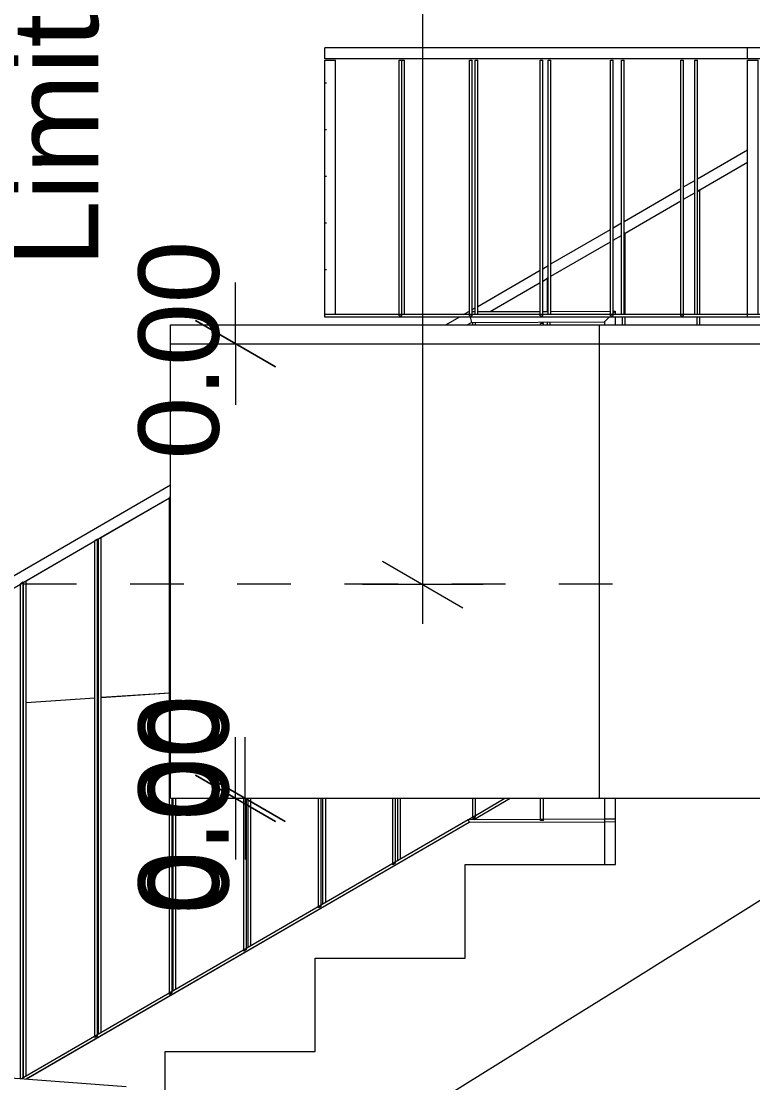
# Model space of a CAD drawing. Header units: metres. Extents: x -111189 to -108577, y -72951 to -72647.
# Drawn here: x -108826.471 to -108825.106, y -72942.913 to -72940.933 of the extents above; entities that cross this region are included whole.
import ezdxf

# ---------------------------------------------------------------- set-up
doc = ezdxf.new("R2010")
doc.units = ezdxf.units.M
doc.header["$MEASUREMENT"] = 0
doc.linetypes.add('Short_Dash_X2', pattern=[0.1, 0.03333333333333333, -0.01666666666666667, 0.03333333333333333, -0.01666666666666667])
for name, color, linetype in [('00 - TEXTO GERAL', 7, 'Continuous'), ('02 - ESTRADAS', 7, 'Continuous'), ('03 - LAJES', 7, 'Continuous'), ('04 - TECTO FALSO', 7, 'Continuous'), ('06 - ESCADAS _ GUARDAS', 7, 'Continuous'), ('06 - GUARDA_CORRIMÃO', 7, 'Continuous'), ('07 - MUROS', 7, 'Continuous'), ('12 - COTAS GERAIS', 7, 'Continuous')]:
    doc.layers.add(name, color=color, linetype=linetype)
doc.styles.add('ESTILO_GERADO_7', font='')
doc.styles.get('ESTILO_GERADO_7').set_extended_font_data('Helvetica')
doc.dimstyles.new('ESTILO_GERADO__5', dxfattribs={"dimtxt": 0.15, "dimasz": 0.114, "dimexe": 0.18, "dimexo": 0.0625, "dimgap": 0, "dimtad": 1, "dimzin": 0, "dimdsep": 46, "dimtxsty": 'ESTILO_GERADO_7', "dimblk": 'ARROWHEAD_2', "dimblk1": 'ARROWHEAD_2', "dimblk2": 'ARROWHEAD_2', "dimcen": 0.09, "dimse1": 1, "dimse2": 1, "dimclrd": 7, "dimclre": 7, "dimclrt": 7, "dimadec": 0, "dimazin": 0, "dimtfac": 1, "dimtdec": 4, "dimtmove": 0, "dimatfit": 3, "dimfxl": 1, "dimtolj": 1, "dimtzin": 0, "dimarcsym": 0})
pattern_1 = [(360, (-108649.912125519, -72941.96241785095), (0.02178365750480027, 0.04356731500960055), [0, -0.04356731500960052])]

# ---------------------------------------------------------------- blocks, each defined once
blk = doc.blocks.new('Corte Elem_1490_1', base_point=(-108649.912125519, -72941.96241785095))
at = {"layer": '06 - ESCADAS _ GUARDAS', "color": 251, "linetype": 'Continuous', "lineweight": 13}
for p, q in [((-108825.2092837598, -72941.22682743784), (-108825.1159990998, -72941.17268022535)), ((-108825.2045651818, -72941.24721361717), (-108825.1159990998, -72941.19580530991)), ((-108825.2349123238, -72941.24170357399), (-108825.2142837598, -72941.2297296949)), ((-108825.3458226966, -72941.30608165635), (-108825.2399123238, -72941.24460583105)), ((-108825.2092837598, -72941.2499525224), (-108825.2045651818, -72941.24721361717)), ((-108825.3441805741, -72941.32825356864), (-108825.2399123238, -72941.26773091561)), ((-108825.2349123238, -72941.26482865856), (-108825.2142837598, -72941.25285477946)), ((-108825.3663255478, -72941.31798256528), (-108825.3508226966, -72941.3089839134)), ((-108825.4823616333, -72941.38533587486), (-108825.3713255478, -72941.32088482233)), ((-108825.3458226966, -72941.32920674092), (-108825.3441805741, -72941.32825356864)), ((-108825.4823616333, -72941.40846095943), (-108825.3713255478, -72941.3440099069)), ((-108825.3663255478, -72941.34110764985), (-108825.3508226966, -72941.33210899797)), ((-108825.4977387718, -72941.39426155656), (-108825.4873616333, -72941.38823813193)), ((-108825.6189005701, -72941.46459009338), (-108825.5027387718, -72941.39716381361)), ((-108825.5957872967, -72941.4742990458), (-108825.5027387718, -72941.42028889818)), ((-108825.4977387718, -72941.41738664113), (-108825.4887925967, -72941.41219382119)), ((-108825.4887925967, -72941.41219382119), (-108825.4873616333, -72941.41136321648)), ((-108825.6291519957, -72941.47054054785), (-108825.6239005701, -72941.46749235044)), ((-108825.6358465779, -72941.4744264275), (-108825.6341519957, -72941.4734428049)), ((-108825.6387969821, -72941.49926407836), (-108825.6304309168, -72941.49440798395)), ((-108826.3214883203, -72941.8955332289), (-108826.1941888293, -72941.82164205972)), ((-108826.4611037126, -72941.97657318036), (-108826.3331418175, -72941.90229751781)), ((-108826.3281308824, -72941.89938891344), (-108826.3264849506, -72941.89843352999)), ((-108826.3264849506, -72941.89843352999), (-108826.3214883203, -72941.8955332289)), ((-108826.4670838706, -72941.98004437154), (-108826.4661003428, -72941.97947348146)), ((-108826.4661003428, -72941.97947348146), (-108826.4611037126, -72941.97657318036))]:
    blk.add_line(p, q, dxfattribs=at)
blk = doc.blocks.new('Corte Elem_1492_1', base_point=(-108649.912125519, -72941.96241785095))
at = {"layer": '06 - GUARDA_CORRIMÃO', "color": 251, "linetype": 'Continuous', "lineweight": 13}
for p, q in [((-108825.6358659428, -72941.47442496041), (-108825.6341519957, -72941.47441957572)), ((-108825.6291519957, -72941.47440386728), (-108825.6239005701, -72941.47438736894)), ((-108825.6189005701, -72941.4743716605), (-108825.5027387718, -72941.47400671634)), ((-108825.4977387718, -72941.4739910079), (-108825.4873616333, -72941.47395840616)), ((-108825.4823616333, -72941.47394269772), (-108825.3713255478, -72941.47359385695)), ((-108825.373702298, -72941.48491785096), (-108825.3823858256, -72941.4936287036)), ((-108825.3623858286, -72941.47356577114), (-108825.3663255478, -72941.47751788773)), ((-108825.3663255478, -72941.4735781485), (-108825.3623858286, -72941.47356577114)), ((-108825.6304529299, -72941.49440805311), (-108825.3823858256, -72941.4936287036))]:
    blk.add_line(p, q, dxfattribs=at)
blk = doc.blocks.new('Corte Elem_1501_1', base_point=(-108649.912125519, -72941.96241785095))
at = {"layer": '07 - MUROS', "color": 251, "linetype": 'Continuous', "lineweight": 13}
for p, q in [((-108826.3331308816, -72942.19550854745), (-108826.4611003429, -72942.20411898165)), ((-108826.3331308816, -72942.19569339365), (-108826.4611003429, -72942.20429255594)), ((-108826.3264849506, -72942.1950613755), (-108826.3281308824, -72942.19517212216)), ((-108826.3264849506, -72942.19524680711), (-108826.3281308824, -72942.19535740877)), ((-108826.1941778934, -72942.18615908586), (-108826.3214849505, -72942.19472495015)), ((-108826.1941778934, -72942.18635617144), (-108826.3214849505, -72942.19491082217)), ((-108826.4661003428, -72942.20445540702), (-108826.4670838706, -72942.20452158374)), ((-108826.4661003428, -72942.20462854087), (-108826.4670838706, -72942.20469463097))]:
    blk.add_line(p, q, dxfattribs=at)
blk = doc.blocks.new('Corte Elem_1512_1', base_point=(-108649.912125519, -72941.96241785095))
at = {"layer": '07 - MUROS', "color": 7, "linetype": 'Continuous', "lineweight": 13}
blk.add_line((-108828.2443502719, -72942.77098639193), (-108826.2750607567, -72942.92037211492), dxfattribs=at)
blk = doc.blocks.new('Corte Elem_1519_1', base_point=(-108649.912125519, -72941.96241785095))
at = {"layer": '03 - LAJES', "color": 7, "linetype": 'Continuous', "lineweight": 13}
for p, q in [((-108826.1921669731, -72942.38246407836), (-108826.1921669731, -72941.53426407836)), ((-108825.3921669444, -72942.38246407836), (-108825.3921669444, -72941.53426407836)), ((-108826.1921669731, -72942.38246407836), (-108825.3921670111, -72942.38246407836)), ((-108825.3921669444, -72942.38246407836), (-108821.3421667155, -72942.38246407836))]:
    blk.add_line(p, q, dxfattribs=at)
blk = doc.blocks.new('Corte Elem_1646_1', base_point=(-108649.912125519, -72941.96241785095))
at = {"layer": '04 - TECTO FALSO', "color": 7, "linetype": 'Continuous', "lineweight": 13}
for p, q in [((-108826.1921669731, -72941.53426407836), (-108826.1921669731, -72941.49926407836)), ((-108826.1921669731, -72941.49926407836), (-108825.3921670111, -72941.49926407836)), ((-108825.3921669444, -72941.49926407836), (-108821.3421667155, -72941.49926407836)), ((-108825.3921669444, -72941.53426407836), (-108825.3921669444, -72941.49926407836)), ((-108826.1921669731, -72941.53426407836), (-108825.3921670111, -72941.53426407836)), ((-108825.3921669444, -72941.53426407836), (-108821.3421667155, -72941.53426407836))]:
    blk.add_line(p, q, dxfattribs=at)
blk = doc.blocks.new('Corte Elem_1677_1', base_point=(-108649.912125519, -72941.96241785095))
at = {"layer": '06 - ESCADAS _ GUARDAS', "color": 251, "linetype": 'Continuous', "lineweight": 13}
for p, q in [((-108825.3621671555, -72942.5060542146), (-108825.3621671555, -72942.38246407836)), ((-108824.8021671555, -72942.39264091704), (-108824.8955004889, -72942.45082273522)), ((-108824.8021671555, -72942.39264091704), (-108824.8021671555, -72942.38246393228)), ((-108824.8955004889, -72942.45082273522), (-108824.9888338222, -72942.5090045534)), ((-108825.6421671555, -72942.5060542146), (-108825.3621671555, -72942.5060542146)), ((-108825.6421671555, -72942.68059966914), (-108825.6421671555, -72942.5060542146)), ((-108824.9888338222, -72942.5090045534), (-108825.0821671555, -72942.56718637158)), ((-108825.0821671555, -72942.56718637158), (-108825.1755004889, -72942.62536818977)), ((-108825.1755004889, -72942.62536818977), (-108825.2688338222, -72942.68355000795)), ((-108825.9221671555, -72942.68059966914), (-108825.6421671555, -72942.68059966914)), ((-108825.9221671555, -72942.85514512369), (-108825.9221671555, -72942.68059966914)), ((-108825.2688338222, -72942.68355000795), (-108825.3621671555, -72942.74173182613)), ((-108825.3621671555, -72942.74173182613), (-108825.4555004889, -72942.79991364431)), ((-108825.4555004889, -72942.79991364431), (-108825.5488338222, -72942.85809546249)), ((-108826.2021671555, -72942.85514512369), (-108825.9221671555, -72942.85514512369)), ((-108826.2021671555, -72943.02969057823), (-108826.2021671555, -72942.85514512369)), ((-108825.5488338222, -72942.85809546249), (-108825.6421671555, -72942.91627728067)), ((-108825.6421671555, -72942.91627728067), (-108825.7355004889, -72942.97445909886)), ((-108825.7355004889, -72942.97445909886), (-108825.8288338222, -72943.03264091704)), ((-108826.2750607567, -72943.02969057823), (-108826.2021671555, -72943.02969057823)), ((-108825.8288338222, -72943.03264091704), (-108825.9221671555, -72943.09082273522)), ((-108825.9221671555, -72943.09082273522), (-108826.0155004889, -72943.1490045534)), ((-108826.0155004889, -72943.1490045534), (-108826.1088338222, -72943.20718637158)), ((-108826.1088338222, -72943.20718637158), (-108826.2021671555, -72943.26536818976)), ((-108826.2021671555, -72943.26536818976), (-108826.2750607567, -72943.3108083567))]:
    blk.add_line(p, q, dxfattribs=at)
blk = doc.blocks.new('Corte Elem_1679_1', base_point=(-108649.912125519, -72941.96241785095))
at = {"layer": '06 - ESCADAS _ GUARDAS', "color": 251, "linetype": 'Continuous', "lineweight": 13}
for p, q in [((-108825.6265063994, -72942.4218955433), (-108825.5585739865, -72942.38246407836)), ((-108825.623407989, -72942.41431579547), (-108825.5685339436, -72942.38246407836)), ((-108825.6365212321, -72942.42192739592), (-108825.628407989, -72942.41721805252)), ((-108825.628407989, -72942.41721805252), (-108825.623407989, -72942.41431579547)), ((-108826.4609827293, -72942.90626850646), (-108825.6351673044, -72942.42692277784))]:
    blk.add_line(p, q, dxfattribs=at)
blk = doc.blocks.new('Corte Elem_1693_1', base_point=(-108649.912125519, -72941.96241785095))
at = {"layer": '06 - ESCADAS _ GUARDAS', "color": 251, "linetype": 'Continuous', "lineweight": 13}
for p, q in [((-108826.4661003428, -72942.9034387028), (-108826.4661003428, -72941.97947348146)), ((-108826.4611003429, -72942.90053644574), (-108826.4611003429, -72941.9765712244))]:
    blk.add_line(p, q, dxfattribs=at)
blk = doc.blocks.new('Corte Elem_1694_1', base_point=(-108649.912125519, -72941.96241785095))
at = {"layer": '06 - ESCADAS _ GUARDAS', "color": 251, "linetype": 'Continuous', "lineweight": 13}
for p, q in [((-108826.3264849506, -72942.82239875132), (-108826.3264849506, -72941.89843352999)), ((-108826.3214849505, -72942.81949649427), (-108826.3214849505, -72941.89553127294))]:
    blk.add_line(p, q, dxfattribs=at)
blk = doc.blocks.new('Corte Elem_1695_1', base_point=(-108649.912125519, -72941.96241785095))
at = {"layer": '06 - ESCADAS _ GUARDAS', "color": 251, "linetype": 'Continuous', "lineweight": 13}
for p, q in [((-108826.1868695582, -72942.74135879986), (-108826.1868695582, -72942.38246407836)), ((-108826.1818695582, -72942.73845654281), (-108826.1818695582, -72942.38246407836))]:
    blk.add_line(p, q, dxfattribs=at)
blk = doc.blocks.new('Corte Elem_1696_1', base_point=(-108649.912125519, -72941.96241785095))
at = {"layer": '06 - ESCADAS _ GUARDAS', "color": 251, "linetype": 'Continuous', "lineweight": 13}
for p, q in [((-108826.0472541659, -72942.66031884839), (-108826.0472541659, -72942.38246407836)), ((-108826.0422541659, -72942.65741659133), (-108826.0422541659, -72942.38246407836))]:
    blk.add_line(p, q, dxfattribs=at)
blk = doc.blocks.new('Corte Elem_1697_1', base_point=(-108649.912125519, -72941.96241785095))
at = {"layer": '06 - ESCADAS _ GUARDAS', "color": 251, "linetype": 'Continuous', "lineweight": 13}
for p, q in [((-108825.9076387736, -72942.57927889693), (-108825.9076387736, -72942.38246407836)), ((-108825.9026387736, -72942.57637663987), (-108825.9026387736, -72942.38246407836))]:
    blk.add_line(p, q, dxfattribs=at)
blk = doc.blocks.new('Corte Elem_1698_1', base_point=(-108649.912125519, -72941.96241785095))
at = {"layer": '06 - ESCADAS _ GUARDAS', "color": 251, "linetype": 'Continuous', "lineweight": 13}
for p, q in [((-108825.7680233813, -72942.49823894545), (-108825.7680233813, -72942.38246407836)), ((-108825.7630233813, -72942.4953366884), (-108825.7630233813, -72942.38246407836))]:
    blk.add_line(p, q, dxfattribs=at)
blk = doc.blocks.new('Corte Elem_1699_1', base_point=(-108649.912125519, -72941.96241785095))
at = {"layer": '06 - ESCADAS _ GUARDAS', "color": 251, "linetype": 'Continuous', "lineweight": 13}
for p, q in [((-108825.628407989, -72941.49926407836), (-108825.628407989, -72941.49440162854)), ((-108825.623407989, -72941.49926407836), (-108825.623407989, -72941.4943859201)), ((-108825.628407989, -72942.41721805252), (-108825.628407989, -72942.38246407836)), ((-108825.623407989, -72942.41431579547), (-108825.623407989, -72942.38246407836)), ((-108825.628407989, -72942.42010868822), (-108825.623407989, -72942.41720643117)), ((-108825.628407989, -72942.42010868822), (-108825.628407989, -72942.41721805252)), ((-108825.623407989, -72942.41720643117), (-108825.623407989, -72942.41431579547))]:
    blk.add_line(p, q, dxfattribs=at)
blk = doc.blocks.new('Corte Elem_1700_1', base_point=(-108649.912125519, -72941.96241785095))
at = {"layer": '06 - ESCADAS _ GUARDAS', "color": 251, "linetype": 'Continuous', "lineweight": 13}
for p, q in [((-108825.4887925967, -72941.41156873677), (-108825.4873616333, -72941.41073813206)), ((-108825.4887925967, -72941.41219382119), (-108825.4887925967, -72941.41156873677)), ((-108825.4887925967, -72941.4739629018), (-108825.4887925967, -72941.41219382119)), ((-108825.4887925967, -72941.49926407836), (-108825.4887925967, -72941.49396300051)), ((-108825.4837925967, -72941.49926407836), (-108825.4837925967, -72941.49394729207))]:
    blk.add_line(p, q, dxfattribs=at)
blk = doc.blocks.new('Corte Elem_1701_1', base_point=(-108649.912125519, -72941.96241785095))
at = {"layer": '06 - ESCADAS _ GUARDAS', "color": 251, "linetype": 'Continuous', "lineweight": 13}
for p, q in [((-108825.3458226966, -72941.3285816565), (-108825.3441772044, -72941.32762652826)), ((-108825.3441772044, -72941.32825161268), (-108825.3441772044, -72941.32762652826)), ((-108825.3441772044, -72941.47991785096), (-108825.3441772044, -72941.32825161268)), ((-108825.3491772044, -72941.49926407836), (-108825.3491772044, -72941.48491785096)), ((-108825.3441772044, -72941.49926407836), (-108825.3441772044, -72941.48491785096))]:
    blk.add_line(p, q, dxfattribs=at)
blk = doc.blocks.new('Corte Elem_1702_1', base_point=(-108649.912125519, -72941.96241785095))
at = {"layer": '06 - ESCADAS _ GUARDAS', "color": 251, "linetype": 'Continuous', "lineweight": 13}
for p, q in [((-108825.2092837598, -72941.249327438), (-108825.2045618121, -72941.2465865768)), ((-108825.2045618121, -72941.2472116612), (-108825.2045618121, -72941.2465865768)), ((-108825.2045618121, -72941.47991785096), (-108825.2045618121, -72941.2472116612)), ((-108825.2095618121, -72941.49926407836), (-108825.2095618121, -72941.48491785096)), ((-108825.2045618121, -72941.49926407836), (-108825.2045618121, -72941.48491785096))]:
    blk.add_line(p, q, dxfattribs=at)
blk = doc.blocks.new('Corte Elem_1714_1', base_point=(-108649.912125519, -72941.96241785095))
at = {"layer": '06 - GUARDA_CORRIMÃO', "color": 251, "linetype": 'Continuous', "lineweight": 13}
for p, q in [((-108825.6786587007, -72941.49926407836), (-108825.6539430619, -72941.48491785096)), ((-108825.6453400204, -72941.47991785096), (-108825.6453290765, -72941.47991149854)), ((-108825.6453290765, -72941.47991785096), (-108825.6358659406, -72941.47442496041)), ((-108825.6358659406, -72941.47442496041), (-108825.6343780284, -72941.47991785096)), ((-108825.6330236302, -72941.48491785096), (-108825.6304529277, -72941.49440805311)), ((-108825.6786696446, -72941.49926407836), (-108825.6786587007, -72941.49925772594)), ((-108825.6388188738, -72941.49926407836), (-108825.6304529277, -72941.49440805311)), ((-108827.7201607643, -72942.68425683156), (-108826.1921669731, -72941.79733067959)), ((-108826.3281308824, -72941.89937620626), (-108826.1941745237, -72941.82162104886)), ((-108826.1941745237, -72941.82162104886), (-108826.1921669731, -72941.82045576329)), ((-108826.4670838706, -72941.98003166434), (-108826.3331275119, -72941.90227650692)), ((-108826.3331275119, -72941.90227650692), (-108826.3281308824, -72941.89937620626)), ((-108826.4720805001, -72941.98293196499), (-108826.4670838706, -72941.98003166434)), ((-108826.6060368588, -72942.0606871224), (-108826.4720805001, -72941.98293196499)), ((-108826.6110334884, -72942.06358742306), (-108826.6060368588, -72942.0606871224)), ((-108826.7449898471, -72942.14134258046), (-108826.6110334884, -72942.06358742306)), ((-108826.8839428353, -72942.22199803854), (-108826.7499864766, -72942.14424288113)), ((-108826.7499864766, -72942.14424288113), (-108826.7449898471, -72942.14134258046)), ((-108827.0228958235, -72942.3026534966), (-108826.8889394648, -72942.22489833919)), ((-108826.8889394648, -72942.22489833919), (-108826.8839428353, -72942.22199803854)), ((-108827.1618488118, -72942.38330895467), (-108827.0278924531, -72942.30555379727)), ((-108827.0278924531, -72942.30555379727), (-108827.0228958235, -72942.3026534966)), ((-108827.3008018, -72942.46396441273), (-108827.1668454413, -72942.38620925533)), ((-108827.1668454413, -72942.38620925533), (-108827.1618488118, -72942.38330895467)), ((-108827.4397547882, -72942.54461987081), (-108827.3057984295, -72942.4668647134)), ((-108827.3057984295, -72942.4668647134), (-108827.3008018, -72942.46396441273)), ((-108827.5787077765, -72942.62527532887), (-108827.4447514177, -72942.54752017146)), ((-108827.4447514177, -72942.54752017146), (-108827.4397547882, -72942.54461987081)), ((-108827.7001607673, -72942.69577288876), (-108827.583704406, -72942.62817562954)), ((-108827.583704406, -72942.62817562954), (-108827.5787077765, -72942.62527532887)), ((-108827.7201607643, -72942.68425683156), (-108827.7001607673, -72942.69577288876))]:
    blk.add_line(p, q, dxfattribs=at)
blk = doc.blocks.new('Corte Elem_1715_1', base_point=(-108649.912125519, -72941.96241785095))
at = {"layer": '06 - GUARDA_CORRIMÃO', "color": 251, "linetype": 'Continuous', "lineweight": 13}
for p, q in [((-108825.3623858286, -72941.47356577114), (-108825.3623858286, -72941.47991785096)), ((-108825.3623858286, -72941.48491785096), (-108825.3623858286, -72941.49926407836)), ((-108825.3823967699, -72941.4936287036), (-108825.3823967699, -72941.49926407836)), ((-108825.3823858256, -72941.4936287036), (-108825.3823858256, -72941.49926407836)), ((-108825.3823967699, -72942.38246407836), (-108825.3823967699, -72942.42112862694)), ((-108825.3823858256, -72942.38246407836), (-108825.3823858256, -72942.5060542146)), ((-108825.3623858286, -72942.38246407836), (-108825.3623858286, -72942.42106578348)), ((-108825.3823967699, -72942.42612865161), (-108825.3823967699, -72942.5060542146)), ((-108825.3623858286, -72942.42606564023), (-108825.3623858286, -72942.5060542146))]:
    blk.add_line(p, q, dxfattribs=at)
blk = doc.blocks.new('Corte Elem_1716_1', base_point=(-108649.912125519, -72941.96241785095))
at = {"layer": '06 - GUARDA_CORRIMÃO', "color": 251, "linetype": 'Continuous', "lineweight": 13}
for p, q in [((-108826.4698108523, -72942.90559882557), (-108825.6365425672, -72942.42192707382)), ((-108826.4610020897, -72942.9062670378), (-108825.635189314, -72942.426922847)), ((-108825.6365425672, -72942.42192707382), (-108825.635189314, -72942.426922847))]:
    blk.add_line(p, q, dxfattribs=at)
blk = doc.blocks.new('Corte Elem_1732_1', base_point=(-108649.912125519, -72941.96241785095))
at = {"layer": '06 - GUARDA_CORRIMÃO', "color": 251, "linetype": 'Continuous', "lineweight": 13}
for p, q in [((-108826.4670838706, -72941.97940658034), (-108826.4720838699, -72941.9823088374)), ((-108826.4720838699, -72942.90542639974), (-108826.4720838699, -72941.9823088374)), ((-108826.4670838706, -72941.98003166434), (-108826.4670838706, -72941.97940658034)), ((-108826.4670838706, -72942.90401594518), (-108826.4670838706, -72941.98003166434)), ((-108826.4720948133, -72942.9054255696), (-108826.4720948133, -72941.9829402731)), ((-108826.4670838706, -72942.90580568806), (-108826.4670838706, -72942.90401594518))]:
    blk.add_line(p, q, dxfattribs=at)
blk = doc.blocks.new('Corte Elem_1733_1', base_point=(-108649.912125519, -72941.96241785095))
at = {"layer": '06 - GUARDA_CORRIMÃO', "color": 251, "linetype": 'Continuous', "lineweight": 13}
for p, q in [((-108826.3331418251, -72942.82626274355), (-108826.3331418251, -72941.90228481503)), ((-108826.3281308824, -72941.89875112227), (-108826.3331308816, -72941.90165337932)), ((-108826.3331308816, -72942.82915337932), (-108826.3331308816, -72941.90165337932)), ((-108826.3281308824, -72941.89937620626), (-108826.3281308824, -72941.89875112227)), ((-108826.3281308824, -72942.8233604871), (-108826.3281308824, -72941.89937620626)), ((-108826.3281308824, -72942.82625112227), (-108826.3331308816, -72942.82915337932)), ((-108826.3281308824, -72942.82625112227), (-108826.3281308824, -72942.8233604871))]:
    blk.add_line(p, q, dxfattribs=at)
blk = doc.blocks.new('Corte Elem_1735_1', base_point=(-108649.912125519, -72941.96241785095))
at = {"layer": '06 - GUARDA_CORRIMÃO', "color": 251, "linetype": 'Continuous', "lineweight": 13}
for p, q in [((-108826.1941888369, -72942.74560728547), (-108826.1941888369, -72941.82162935697)), ((-108826.1921669731, -72941.81983067954), (-108826.1941778934, -72941.82099792124)), ((-108826.1941778934, -72942.74849792125), (-108826.1941778934, -72941.82099792124)), ((-108826.1891778941, -72942.74270502904), (-108826.1891778941, -72942.38246407836)), ((-108826.1891778941, -72942.7455956642), (-108826.1941778934, -72942.74849792125)), ((-108826.1891778941, -72942.7455956642), (-108826.1891778941, -72942.74270502904))]:
    blk.add_line(p, q, dxfattribs=at)
blk = doc.blocks.new('Corte Elem_1736_1', base_point=(-108649.912125519, -72941.96241785095))
at = {"layer": '06 - GUARDA_CORRIMÃO', "color": 251, "linetype": 'Continuous', "lineweight": 13}
for p, q in [((-108826.0552358486, -72942.66495182738), (-108826.0552358486, -72942.38246407836)), ((-108826.0552249052, -72942.66784246317), (-108826.0552249052, -72942.38246407836)), ((-108826.0502249059, -72942.66204957098), (-108826.0502249059, -72942.38246407836)), ((-108826.0502249059, -72942.66494020612), (-108826.0552249052, -72942.66784246317)), ((-108826.0502249059, -72942.66494020612), (-108826.0502249059, -72942.66204957098))]:
    blk.add_line(p, q, dxfattribs=at)
blk = doc.blocks.new('Corte Elem_1737_1', base_point=(-108649.912125519, -72941.96241785095))
at = {"layer": '06 - GUARDA_CORRIMÃO', "color": 251, "linetype": 'Continuous', "lineweight": 13}
for p, q in [((-108825.9162828604, -72942.5842963693), (-108825.9162828604, -72942.38246407836)), ((-108825.9162719169, -72942.58718700509), (-108825.9162719169, -72942.38246407836)), ((-108825.9112719177, -72942.58139411292), (-108825.9112719177, -72942.38246407836)), ((-108825.9112719177, -72942.58428474804), (-108825.9162719169, -72942.58718700509)), ((-108825.9112719177, -72942.58428474804), (-108825.9112719177, -72942.58139411292))]:
    blk.add_line(p, q, dxfattribs=at)
blk = doc.blocks.new('Corte Elem_1738_1', base_point=(-108649.912125519, -72941.96241785095))
at = {"layer": '06 - GUARDA_CORRIMÃO', "color": 251, "linetype": 'Continuous', "lineweight": 13}
for p, q in [((-108825.7773298722, -72942.5036409112), (-108825.7773298722, -72942.38246407836)), ((-108825.7773189287, -72942.50653154701), (-108825.7773189287, -72942.38246407836)), ((-108825.7723189295, -72942.50073865484), (-108825.7723189295, -72942.38246407836)), ((-108825.7723189295, -72942.50362928996), (-108825.7773189287, -72942.50653154701)), ((-108825.7723189295, -72942.50362928996), (-108825.7723189295, -72942.50073865484))]:
    blk.add_line(p, q, dxfattribs=at)
blk = doc.blocks.new('Corte Elem_1739_1', base_point=(-108649.912125519, -72941.96241785095))
at = {"layer": '06 - GUARDA_CORRIMÃO', "color": 251, "linetype": 'Continuous', "lineweight": 13}
for p, q in [((-108825.6365425694, -72942.42192707382), (-108825.5016258852, -72942.42150320766)), ((-108825.6351893162, -72942.426922847), (-108825.3823858256, -72942.42612861724)), ((-108825.5016258852, -72942.42150320766), (-108825.496625886, -72942.42148749922)), ((-108825.496625886, -72942.42148749922), (-108825.3823858256, -72942.42112859256)), ((-108825.3823858256, -72942.42112859256), (-108825.3623936828, -72942.42106578348)), ((-108825.3823858256, -72942.42612861724), (-108825.3623779744, -72942.4260657588)), ((-108825.3623936828, -72942.42106578348), (-108825.3623858286, -72942.42356577114)), ((-108825.3623858286, -72942.42356577114), (-108825.3623779744, -72942.4260657588))]:
    blk.add_line(p, q, dxfattribs=at)
blk = doc.blocks.new('Corte Elem_1740_1', base_point=(-108649.912125519, -72941.96241785095))
at = {"layer": '06 - GUARDA_CORRIMÃO', "color": 251, "linetype": 'Continuous', "lineweight": 13}
for p, q in [((-108825.5016368296, -72941.49926407836), (-108825.5016368296, -72941.49650322)), ((-108825.496625886, -72941.49648751155), (-108825.5016258852, -72941.49650322)), ((-108825.5016258852, -72941.49926407836), (-108825.5016258852, -72941.49650322)), ((-108825.496625886, -72941.49926407836), (-108825.496625886, -72941.49648751155)), ((-108825.5016368296, -72942.42150324205), (-108825.5016368296, -72942.38246407836)), ((-108825.5016258852, -72942.42400321999), (-108825.5016258852, -72942.38246407836)), ((-108825.496625886, -72942.42148749922), (-108825.496625886, -72942.38246407836)), ((-108825.496625886, -72942.42398751156), (-108825.5016258852, -72942.42400321999)), ((-108825.496625886, -72942.42398751156), (-108825.496625886, -72942.42148749922))]:
    blk.add_line(p, q, dxfattribs=at)
blk = doc.blocks.new('Corte Elem_1759_1', base_point=(-108649.912125519, -72941.96241785095))
at = {"layer": '06 - ESCADAS _ GUARDAS', "color": 7, "linetype": 'Continuous', "lineweight": 13}
for p, q in [((-108825.1159990998, -72941.00241785095), (-108825.1159990998, -72940.98241785096)), ((-108824.9921671833, -72940.98241785096), (-108825.1159990998, -72940.98241785096)), ((-108824.9921671833, -72941.00241785095), (-108825.1159990998, -72941.00241785095))]:
    blk.add_line(p, q, dxfattribs=at)
blk = doc.blocks.new('Corte Elem_1760_1', base_point=(-108649.912125519, -72941.96241785095))
at = {"layer": '06 - ESCADAS _ GUARDAS', "color": 7, "linetype": 'Continuous', "lineweight": 13}
for p, q in [((-108825.1159990998, -72941.48491785096), (-108825.1159990998, -72941.47991785096)), ((-108824.9921671833, -72941.47991785096), (-108825.1159990998, -72941.47991785096)), ((-108824.9921671833, -72941.48491785096), (-108825.1159990998, -72941.48491785096))]:
    blk.add_line(p, q, dxfattribs=at)
blk = doc.blocks.new('Corte Elem_1761_1', base_point=(-108649.912125519, -72941.96241785095))
at = {"layer": '06 - ESCADAS _ GUARDAS', "color": 7, "linetype": 'Continuous', "lineweight": 13}
for p, q in [((-108825.9044784437, -72941.00241785095), (-108825.9044784437, -72940.98241785096)), ((-108825.1159990998, -72940.98241785096), (-108825.9044784437, -72940.98241785096)), ((-108825.1159990998, -72941.00241785095), (-108825.9044784437, -72941.00241785095))]:
    blk.add_line(p, q, dxfattribs=at)
blk = doc.blocks.new('Corte Elem_1762_1', base_point=(-108649.912125519, -72941.96241785095))
at = {"layer": '06 - ESCADAS _ GUARDAS', "linetype": 'Continuous', "lineweight": 13}
h = blk.add_hatch(dxfattribs=at)
h.set_pattern_fill('DOTS_0001', color=251, style=0, pattern_type=2)
h.set_pattern_definition(pattern_1)
h.paths.add_polyline_path([(-108825.7655652266, -72941.48241786096), (-108825.7605652194, -72941.48241786059), (-108825.7605652194, -72941.47991785113), (-108825.7655652266, -72941.4799178515)])
h = blk.add_hatch(dxfattribs=at)
h.set_pattern_fill('DOTS_0001', color=251, style=0, pattern_type=2)
h.set_pattern_definition(pattern_1)
h.paths.add_polyline_path([(-108825.6341519908, -72941.47991785395), (-108825.6341519908, -72941.48241785166), (-108825.6291519954, -72941.48241786072), (-108825.6291519954, -72941.47991785126)])
h = blk.add_hatch(dxfattribs=at)
h.set_pattern_fill('DOTS_0001', color=251, style=0, pattern_type=2)
h.set_pattern_definition(pattern_1)
h.paths.add_polyline_path([(-108825.5027387786, -72941.47991785177), (-108825.5027387786, -72941.48241786123), (-108825.4977387715, -72941.48241784911), (-108825.4977387715, -72941.4799178514)])
h = blk.add_hatch(dxfattribs=at)
h.set_pattern_fill('DOTS_0001', color=251, style=0, pattern_type=2)
h.set_pattern_definition(pattern_1)
h.paths.add_polyline_path([(-108825.3713255429, -72941.47991785423), (-108825.3713255429, -72941.48241785193), (-108825.3663255475, -72941.482417861), (-108825.3663255475, -72941.47991785154)])
at = {"layer": '06 - ESCADAS _ GUARDAS', "color": 7, "linetype": 'Continuous', "lineweight": 13}
for p, q in [((-108825.9044784437, -72941.48491785096), (-108825.9044784437, -72941.47991785096)), ((-108825.7655652197, -72941.47991785096), (-108825.9044784437, -72941.47991785096)), ((-108825.1159990998, -72941.48491785096), (-108825.9044784437, -72941.48491785096)), ((-108825.7605652197, -72941.47991785096), (-108825.7655652197, -72941.47991785096)), ((-108825.6341519957, -72941.47991785096), (-108825.7605652197, -72941.47991785096)), ((-108825.6291519957, -72941.47991785096), (-108825.6341519957, -72941.47991785096)), ((-108825.5027387718, -72941.47991785096), (-108825.6291519957, -72941.47991785096)), ((-108825.4977387718, -72941.47991785096), (-108825.5027387718, -72941.47991785096)), ((-108825.3713255478, -72941.47991785096), (-108825.4977387718, -72941.47991785096)), ((-108825.3663255478, -72941.47991785096), (-108825.3713255478, -72941.47991785096)), ((-108825.2399123238, -72941.47991785096), (-108825.3663255478, -72941.47991785096)), ((-108825.2349123238, -72941.47991785096), (-108825.2399123238, -72941.47991785096)), ((-108825.1159990998, -72941.47991785096), (-108825.2349123238, -72941.47991785096))]:
    blk.add_line(p, q, dxfattribs=at)
blk = doc.blocks.new('Corte Elem_1790_1', base_point=(-108649.912125519, -72941.96241785095))
at = {"layer": '06 - ESCADAS _ GUARDAS', "linetype": 'Continuous', "lineweight": 13}
h = blk.add_hatch(dxfattribs=at)
h.set_pattern_fill('DOTS_0001', color=251, style=0, pattern_type=2)
h.set_pattern_definition(pattern_1)
h.paths.add_polyline_path([(-108825.1137333128, -72941.0049178604), (-108825.0959990894, -72941.02448541785), (-108825.0959990965, -72941.0049178516)])
at = {"layer": '06 - ESCADAS _ GUARDAS', "color": 7, "linetype": 'Continuous', "lineweight": 13}
for p, q in [((-108825.1159990998, -72941.00491785095), (-108825.0959990998, -72941.00491785095)), ((-108825.1159990998, -72941.47991785096), (-108825.1159990998, -72941.00491785095)), ((-108825.0959990998, -72941.47991785096), (-108825.0959990998, -72941.00491785095))]:
    blk.add_line(p, q, dxfattribs=at)
blk = doc.blocks.new('Corte Elem_1791_1', base_point=(-108649.912125519, -72941.96241785095))
at = {"layer": '06 - ESCADAS _ GUARDAS', "linetype": 'Continuous', "lineweight": 13}
h = blk.add_hatch(dxfattribs=at)
h.set_pattern_fill('DOTS_0001', color=251, style=0, pattern_type=2)
h.set_pattern_definition(pattern_1)
h.paths.add_polyline_path([(-108825.2399123238, -72941.48241785096), (-108825.2349123227, -72941.4824178509), (-108825.2349123227, -72941.00941288467), (-108825.2399123238, -72941.0139444238)])
blk = doc.blocks.new('Corte Elem_1792_1', base_point=(-108649.912125519, -72941.96241785095))
at = {"layer": '06 - ESCADAS _ GUARDAS', "color": 7, "linetype": 'Continuous', "lineweight": 13}
for p, q in [((-108825.2399123238, -72941.00491785095), (-108825.2349123238, -72941.00491785095)), ((-108825.2399123238, -72941.47991785096), (-108825.2399123238, -72941.00491785095)), ((-108825.2349123238, -72941.47991785096), (-108825.2349123238, -72941.00491785095)), ((-108825.2399123238, -72941.48241785096), (-108825.2399123238, -72941.47991785096)), ((-108825.2399123238, -72941.48241785096), (-108825.2349123238, -72941.48241785096)), ((-108825.2349123238, -72941.48241785096), (-108825.2349123238, -72941.47991785096))]:
    blk.add_line(p, q, dxfattribs=at)
blk = doc.blocks.new('Corte Elem_1793_1', base_point=(-108649.912125519, -72941.96241785095))
at = {"layer": '06 - ESCADAS _ GUARDAS', "color": 7, "linetype": 'Continuous', "lineweight": 13}
for p, q in [((-108825.3713255478, -72941.00491785095), (-108825.3663255478, -72941.00491785095)), ((-108825.3713255478, -72941.47991785096), (-108825.3713255478, -72941.00491785095)), ((-108825.3663255478, -72941.47991785096), (-108825.3663255478, -72941.00491785095)), ((-108825.3713255478, -72941.48241785096), (-108825.3713255478, -72941.47991785096)), ((-108825.3713255478, -72941.48241785096), (-108825.3663255478, -72941.48241785096)), ((-108825.3663255478, -72941.48241785096), (-108825.3663255478, -72941.47991785096))]:
    blk.add_line(p, q, dxfattribs=at)
blk = doc.blocks.new('Corte Elem_1794_1', base_point=(-108649.912125519, -72941.96241785095))
at = {"layer": '06 - ESCADAS _ GUARDAS', "color": 7, "linetype": 'Continuous', "lineweight": 13}
for p, q in [((-108825.5027387718, -72941.00491785095), (-108825.4977387718, -72941.00491785095)), ((-108825.5027387718, -72941.47991785096), (-108825.5027387718, -72941.00491785095)), ((-108825.4977387718, -72941.47991785096), (-108825.4977387718, -72941.00491785095)), ((-108825.5027387718, -72941.48241785096), (-108825.5027387718, -72941.47991785096)), ((-108825.5027387718, -72941.48241785096), (-108825.4977387718, -72941.48241785096)), ((-108825.4977387718, -72941.48241785096), (-108825.4977387718, -72941.47991785096))]:
    blk.add_line(p, q, dxfattribs=at)
blk = doc.blocks.new('Corte Elem_1795_1', base_point=(-108649.912125519, -72941.96241785095))
at = {"layer": '06 - ESCADAS _ GUARDAS', "linetype": 'Continuous', "lineweight": 13}
h = blk.add_hatch(dxfattribs=at)
h.set_pattern_fill('DOTS_0001', color=251, style=0, pattern_type=2)
h.set_pattern_definition(pattern_1)
h.paths.add_polyline_path([(-108825.6341519995, -72941.00491784705), (-108825.6341519995, -72941.47991784594), (-108825.629151997, -72941.47991784594), (-108825.629151997, -72941.00491784705)])
at = {"layer": '06 - ESCADAS _ GUARDAS', "color": 7, "linetype": 'Continuous', "lineweight": 13}
for p, q in [((-108825.6341519957, -72941.00491785095), (-108825.6291519957, -72941.00491785095)), ((-108825.6341519957, -72941.47991785096), (-108825.6341519957, -72941.00491785095)), ((-108825.6291519957, -72941.47991785096), (-108825.6291519957, -72941.00491785095)), ((-108825.6341519957, -72941.48241785096), (-108825.6341519957, -72941.47991785096)), ((-108825.6341519957, -72941.48241785096), (-108825.6291519957, -72941.48241785096)), ((-108825.6291519957, -72941.48241785096), (-108825.6291519957, -72941.47991785096))]:
    blk.add_line(p, q, dxfattribs=at)
blk = doc.blocks.new('Corte Elem_1796_1', base_point=(-108649.912125519, -72941.96241785095))
at = {"layer": '06 - ESCADAS _ GUARDAS', "color": 7, "linetype": 'Continuous', "lineweight": 13}
for p, q in [((-108825.7655652197, -72941.00491785095), (-108825.7605652197, -72941.00491785095)), ((-108825.7655652197, -72941.47991785096), (-108825.7655652197, -72941.00491785095)), ((-108825.7605652197, -72941.47991785096), (-108825.7605652197, -72941.00491785095)), ((-108825.7655652197, -72941.48241785096), (-108825.7655652197, -72941.47991785096)), ((-108825.7655652197, -72941.48241785096), (-108825.7605652197, -72941.48241785096)), ((-108825.7605652197, -72941.48241785096), (-108825.7605652197, -72941.47991785096))]:
    blk.add_line(p, q, dxfattribs=at)
blk = doc.blocks.new('Corte Elem_1797_1', base_point=(-108649.912125519, -72941.96241785095))
at = {"layer": '06 - ESCADAS _ GUARDAS', "linetype": 'Continuous', "lineweight": 13}
h = blk.add_hatch(dxfattribs=at)
h.set_pattern_fill('DOTS_0001', color=251, style=0, pattern_type=2)
h.set_pattern_definition(pattern_1)
h.paths.add_polyline_path([(-108825.8844784419, -72941.00491784705), (-108825.9044784437, -72941.00491784705), (-108825.9044784437, -72941.47991784594), (-108825.8844784419, -72941.47991784594)])
at = {"layer": '06 - ESCADAS _ GUARDAS', "color": 7, "linetype": 'Continuous', "lineweight": 13}
for p, q in [((-108825.9044784437, -72941.00491785095), (-108825.8844784437, -72941.00491785095)), ((-108825.9044784437, -72941.47991785096), (-108825.9044784437, -72941.00491785095)), ((-108825.8844784437, -72941.47991785096), (-108825.8844784437, -72941.00491785095))]:
    blk.add_line(p, q, dxfattribs=at)
blk = doc.blocks.new('Corte Elem_1798_1', base_point=(-108649.912125519, -72941.96241785095))
at = {"layer": '06 - ESCADAS _ GUARDAS', "color": 251, "linetype": 'Continuous', "lineweight": 13}
for p, q in [((-108825.7604395069, -72941.00491785095), (-108825.7554395069, -72941.00491785095)), ((-108825.7604395069, -72941.47991785096), (-108825.7604395069, -72941.00491785095)), ((-108825.7554395069, -72941.47991785096), (-108825.7554395069, -72941.00491785095))]:
    blk.add_line(p, q, dxfattribs=at)
blk = doc.blocks.new('Corte Elem_1799_1', base_point=(-108649.912125519, -72941.96241785095))
at = {"layer": '06 - ESCADAS _ GUARDAS', "color": 251, "linetype": 'Continuous', "lineweight": 13}
for p, q in [((-108825.6239005701, -72941.00491785095), (-108825.6189005701, -72941.00491785095)), ((-108825.6239005701, -72941.47991785096), (-108825.6239005701, -72941.00491785095)), ((-108825.6189005701, -72941.47991785096), (-108825.6189005701, -72941.00491785095))]:
    blk.add_line(p, q, dxfattribs=at)
blk = doc.blocks.new('Corte Elem_1800_1', base_point=(-108649.912125519, -72941.96241785095))
at = {"layer": '06 - ESCADAS _ GUARDAS', "color": 251, "linetype": 'Continuous', "lineweight": 13}
for p, q in [((-108825.4873616333, -72941.00491785095), (-108825.4823616333, -72941.00491785095)), ((-108825.4873616333, -72941.47991785096), (-108825.4873616333, -72941.00491785095)), ((-108825.4823616333, -72941.47991785096), (-108825.4823616333, -72941.00491785095))]:
    blk.add_line(p, q, dxfattribs=at)
blk = doc.blocks.new('Corte Elem_1801_1', base_point=(-108649.912125519, -72941.96241785095))
at = {"layer": '06 - ESCADAS _ GUARDAS', "color": 251, "linetype": 'Continuous', "lineweight": 13}
for p, q in [((-108825.3508226966, -72941.00491785095), (-108825.3458226966, -72941.00491785095)), ((-108825.3508226966, -72941.47991785096), (-108825.3508226966, -72941.00491785095)), ((-108825.3458226966, -72941.47991785096), (-108825.3458226966, -72941.00491785095))]:
    blk.add_line(p, q, dxfattribs=at)
blk = doc.blocks.new('Corte Elem_1802_1', base_point=(-108649.912125519, -72941.96241785095))
at = {"layer": '06 - ESCADAS _ GUARDAS', "color": 251, "linetype": 'Continuous', "lineweight": 13}
for p, q in [((-108825.2142837598, -72941.00491785095), (-108825.2092837598, -72941.00491785095)), ((-108825.2142837598, -72941.47991785096), (-108825.2142837598, -72941.00491785095)), ((-108825.2092837598, -72941.47991785096), (-108825.2092837598, -72941.00491785095))]:
    blk.add_line(p, q, dxfattribs=at)
blk = doc.blocks.new('Corte Elem_1849_1', base_point=(-108649.912125519, -72941.96241785095))
at = {"layer": '06 - ESCADAS _ GUARDAS', "linetype": 'Continuous', "lineweight": 13}
h = blk.add_hatch(dxfattribs=at)
h.set_pattern_fill('DOTS_0001', color=251, style=0, pattern_type=2)
h.set_pattern_definition(pattern_1)
h.paths.add_polyline_path([(-108825.5027387718, -72941.47991784579), (-108825.4977387651, -72941.47991784579), (-108825.4977387722, -72941.24761454079), (-108825.5027387718, -72941.25214608035)])
blk = doc.blocks.new('*D2569', base_point=(-108649.912125519, -72941.96241785095))
at = {"layer": '12 - COTAS GERAIS', "color": 7, "linetype": 'Continuous', "lineweight": 5, "transparency": 16777216}
for p, q in [((-108825.7965320147, -72939.01911659616), (-108825.6465320147, -72939.10571909616)), ((-108825.6090320147, -72939.06241784616), (-108825.8340320147, -72939.06241784616)), ((-108825.7215320147, -72941.98355271366), (-108825.7215320147, -72939.06241784616)), ((-108825.7965320147, -72941.94025146366), (-108825.6465320147, -72942.02685396366)), ((-108825.6090320147, -72941.98355271366), (-108825.8340320147, -72941.98355271366)), ((-108825.7215320147, -72942.05690271367), (-108825.7215320147, -72941.98355271366))]:
    blk.add_line(p, q, dxfattribs=at)
at = {"layer": '12 - COTAS GERAIS', "color": 7, "lineweight": 5, "transparency": 16777216, "char_height": 0.15, "attachment_point": 7, "rotation": 90, "style": 'ESTILO_GERADO_7'}
for s, insert in [('\\A1;{\\pql;\\fHelvetica|b0|i0|c0|p0;\\W1.000000;0,43}', (-108825.7515320159, -72939.51792434239)), ('\\A1;{\\pql;\\fHelvetica|b0|i0|c0|p0;\\W1.000000;2,92}', (-108825.7515320159, -72940.7290635329))]:
    blk.add_mtext(s, dxfattribs=dict(at, insert=insert))
blk = doc.blocks.new('ARROWHEAD_2')
at = {"color": 0, "linetype": 'Continuous', "lineweight": 0}
for p, q in [((-0.3781315, -0.655), (0.3781315, 0.655)), ((0, 0), (-1, 0))]:
    blk.add_line(p, q, dxfattribs=at)

msp = doc.modelspace()

# ---------------------------------------------------------------- linework, layer by layer
at = {"layer": '02 - ESTRADAS', "color": 251, "linetype": 'Short_Dash_X2', "lineweight": 13}
msp.add_line((-108827.4674618536, -72941.98246407836), (-108825.346677205, -72941.98241785096), dxfattribs=at)

# ---------------------------------------------------------------- block references
at = {"layer": '03 - LAJES', "lineweight": 0}
msp.add_blockref('Corte Elem_1519_1', (-108649.912125519, -72941.96241785095), dxfattribs=at)
at = {"layer": '04 - TECTO FALSO', "lineweight": 0}
msp.add_blockref('Corte Elem_1646_1', (-108649.912125519, -72941.96241785095), dxfattribs=at)
at = {"layer": '06 - ESCADAS _ GUARDAS', "lineweight": 0}
for name in ['Corte Elem_1761_1', 'Corte Elem_1759_1', 'Corte Elem_1490_1', 'Corte Elem_1797_1', 'Corte Elem_1796_1', 'Corte Elem_1798_1', 'Corte Elem_1795_1', 'Corte Elem_1799_1', 'Corte Elem_1794_1', 'Corte Elem_1800_1', 'Corte Elem_1793_1', 'Corte Elem_1801_1', 'Corte Elem_1792_1', 'Corte Elem_1791_1', 'Corte Elem_1802_1', 'Corte Elem_1790_1', 'Corte Elem_1849_1', 'Corte Elem_1702_1', 'Corte Elem_1701_1', 'Corte Elem_1700_1', 'Corte Elem_1762_1', 'Corte Elem_1760_1', 'Corte Elem_1699_1', 'Corte Elem_1694_1', 'Corte Elem_1693_1', 'Corte Elem_1679_1', 'Corte Elem_1677_1', 'Corte Elem_1695_1', 'Corte Elem_1696_1', 'Corte Elem_1697_1', 'Corte Elem_1698_1']:
    msp.add_blockref(name, (-108649.912125519, -72941.96241785095), dxfattribs=at)
at = {"layer": '06 - GUARDA_CORRIMÃO', "lineweight": 0}
for name in ['Corte Elem_1714_1', 'Corte Elem_1492_1', 'Corte Elem_1715_1', 'Corte Elem_1740_1', 'Corte Elem_1735_1', 'Corte Elem_1733_1', 'Corte Elem_1732_1', 'Corte Elem_1736_1', 'Corte Elem_1737_1', 'Corte Elem_1738_1', 'Corte Elem_1716_1', 'Corte Elem_1739_1']:
    msp.add_blockref(name, (-108649.912125519, -72941.96241785095), dxfattribs=at)
at = {"layer": '07 - MUROS', "lineweight": 0}
for name in ['Corte Elem_1501_1', 'Corte Elem_1512_1']:
    msp.add_blockref(name, (-108649.912125519, -72941.96241785095), dxfattribs=at)

# ---------------------------------------------------------------- texts
at = {"layer": '00 - TEXTO GERAL', "color": 7, "linetype": 'Continuous', "lineweight": 5, "insert": (-108826.4868255723, -72941.3911472354), "char_height": 0.16, "attachment_point": 1, "rotation": 89.99999999999999, "style": 'ESTILO_GERADO_7'}
msp.add_mtext('\\A1;{\\pql;\\fHelvetica|b0|i0|c0|p0;\\W1.000000;Limite d\\fHelvetica|b0|i0|c0|p0;\\W1.000000;o Terreno}', dxfattribs=at)

# ---------------------------------------------------------------- dimensions: what is measured, and where the dimension line sits
at = {"layer": '12 - COTAS GERAIS', "color": 7, "linetype": 'Continuous', "lineweight": 5}
dim = msp.add_linear_dim(base=(-108825.7215320147, -72939.06241784616), p1=(-108825.3921669444, -72941.98355271366), p2=(-108824.8510973953, -72939.06241784616), angle=90, dimstyle='ESTILO_GERADO__5', dxfattribs=at)
dim.commit()
dim.dimension.update_dxf_attribs({"geometry": '*D2569', "text_midpoint": (-108825.8265320159, -72940.53487652614), "dimtype": 160, "text_rotation": 90})
for base, p1, p2, location in [((-108826.0708642739, -72941.53426408563), (-108823.7671668443, -72941.53426408563), (-108823.7671668443, -72941.53426408563), (-108826.1758642751, -72941.54615533186)), ((-108826.0708642739, -72941.53426408563), (-108823.7671668443, -72941.53426408563), (-108823.7671668443, -72941.53426408563), (-108826.1758642751, -72941.54615533186)), ((-108826.0708642739, -72941.53426408563), (-108823.7671668443, -72941.53426408563), (-108823.7671668443, -72941.53426408563), (-108826.1758642751, -72941.54615533186)), ((-108826.0708642739, -72941.53426408563), (-108823.7671668443, -72941.53426408563), (-108823.7671668443, -72941.53426408563), (-108826.1758642751, -72941.54615533186)), ((-108826.0708642739, -72941.53426408563), (-108823.7671668443, -72941.53426408563), (-108823.7671668443, -72941.53426408563), (-108826.1758642751, -72941.54615533186)), ((-108826.0708642739, -72941.53426408563), (-108823.7671668443, -72941.53426408563), (-108823.7671668443, -72941.53426408563), (-108826.1758642751, -72941.54615533186)), ((-108826.0708642739, -72941.53426408563), (-108823.7671668443, -72941.53426408563), (-108823.7671668443, -72941.53426408563), (-108826.1758642751, -72941.54615533186)), ((-108826.0708642739, -72942.38246407836), (-108823.7671668443, -72942.38246407836), (-108823.7671668443, -72942.38246407836), (-108826.1758642751, -72942.39435532459)), ((-108826.0708642739, -72942.38246407836), (-108823.7671668443, -72942.38246407836), (-108823.7671668443, -72942.38246407836), (-108826.1758642751, -72942.39435532459)), ((-108826.0708642739, -72942.38246407836), (-108823.7671668443, -72942.38246407836), (-108823.7671668443, -72942.38246407836), (-108826.1758642751, -72942.39435532459)), ((-108826.0708642739, -72942.38246407836), (-108823.7671668443, -72942.38246407836), (-108823.7671668443, -72942.38246407836), (-108826.1758642751, -72942.39435532459)), ((-108826.0708642739, -72942.38246407836), (-108823.7671668443, -72942.38246407836), (-108823.7671668443, -72942.38246407836), (-108826.1758642751, -72942.39435532459)), ((-108826.0708642739, -72942.38246407836), (-108823.7671668443, -72942.38246407836), (-108823.7671668443, -72942.38246407836), (-108826.1758642751, -72942.39435532459)), ((-108826.0708642739, -72942.38246407836), (-108823.7671668443, -72942.38246407836), (-108823.7671668443, -72942.38246407836), (-108826.1758642751, -72942.39435532459)), ((-108826.0708642739, -72942.38246407836), (-108823.7671668443, -72942.38246407836), (-108823.7671668443, -72942.38246407836), (-108826.1758642751, -72942.39435532459)), ((-108826.0527303773, -72942.38246407836), (-108823.7671668443, -72942.38246407836), (-108823.7671668443, -72942.38246407836), (-108826.1577303785, -72942.39435532459)), ((-108826.0527303773, -72942.38246407836), (-108823.7671668443, -72942.38246407836), (-108823.7671668443, -72942.38246407836), (-108826.1577303785, -72942.39435532459)), ((-108826.0527303773, -72942.38246407836), (-108823.7671668443, -72942.38246407836), (-108823.7671668443, -72942.38246407836), (-108826.1577303785, -72942.39435532459))]:
    msp.add_linear_dim(base=base, p1=p1, p2=p2, angle=90, location=location, text_rotation=90, dimstyle='ESTILO_GERADO__5', dxfattribs=at).render()

doc.saveas('drawing.dxf')
